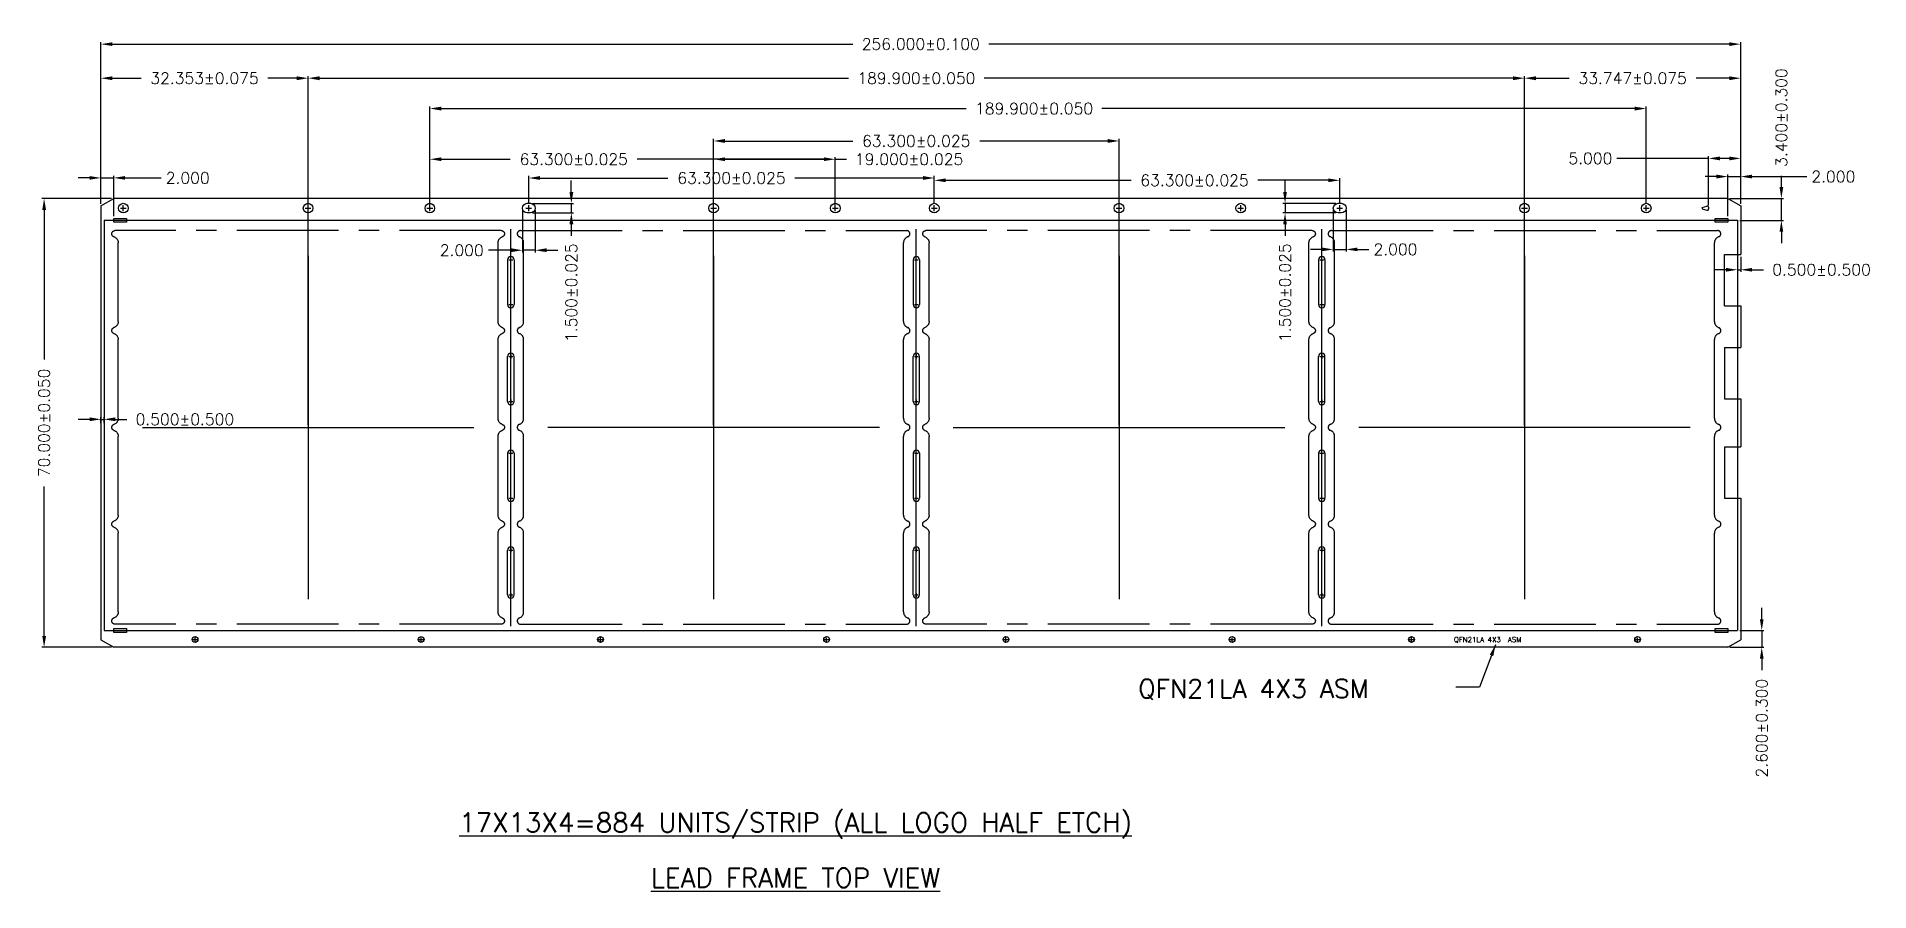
# Model space of a CAD drawing. Header units: millimetres. Extents: x 462.5 to 475.4, y 73.5 to 79.5.
import ezdxf
from ezdxf.enums import TextEntityAlignment as Align

# ---------------------------------------------------------------- set-up
doc = ezdxf.new("R2010")
doc.units = ezdxf.units.MM
doc.header["$LTSCALE"] = 0.5
doc.header["$PDMODE"] = 98
doc.linetypes.add('CENTER', pattern=[50.8, 31.75, -6.35, 6.35, -6.35])
doc.linetypes.add('HIDDEN', pattern=[0.375, 0.25, -0.125])
for name, color, linetype in [('1', 7, 'HIDDEN'), ('1D', 4, 'Continuous'), ('BORDER', 7, 'Continuous'), ('BTM', 7, 'HIDDEN'), ('CEN', 2, 'CENTER'), ('DIM', 3, 'Continuous'), ('HEB', 4, 'Continuous')]:
    doc.layers.add(name, color=color, linetype=linetype)
doc.styles.add('ROMANS', font='romans.shx', dxfattribs={"bigfont": 'AllInOneBig.shx'})
doc.styles.add('SIMPLEX', font='simplex.shx', dxfattribs={"bigfont": 'AllInOneBig.shx'})
doc.dimstyles.new('Standard1', dxfattribs={"dimtxt": 0.08, "dimasz": 0.08, "dimexe": 0.015, "dimexo": 0.015, "dimgap": 0.027, "dimtad": 1, "dimdec": 3, "dimlfac": 22.222222, "dimrnd": 0.0005, "dimzin": 1, "dimtxsty": 'SIMPLEX', "dimcen": 0.1905, "dimclrd": 256, "dimclre": 256, "dimclrt": 256, "dimazin": 3, "dimtp": 0.03, "dimtm": 0.05, "dimtfac": 0.8, "dimtdec": 3, "dimtmove": 0, "dimatfit": 3, "dimfxl": 0.05, "dimtzin": 4, "dimlwd": -1, "dimlwe": -1})

# ---------------------------------------------------------------- blocks, each defined once
blk = doc.blocks.new('M0')
at = {"layer": '1', "color": 4}
for centre, radius, start, end in [((-30.15, 30.2), 0.5, 90, 250.5288), ((-30.65, 28.79), 1, 0, 70.5288), ((30.65, 28.79), 1, 109.4712, 180), ((30.15, 30.2), 0.5, 289.4712, 90), ((-30.15, 15.1), 0.5, 109.4712, 250.5288), ((-30.65, 16.51), 1, 289.4712, 0), ((-30.65, 13.69), 1, 0, 70.5288), ((30.65, 16.51), 1, 180, 250.5288), ((30.65, 13.69), 1, 109.4712, 180), ((30.15, 15.1), 0.5, 289.4712, 70.5288), ((-30.15, 0), 0.5, 109.4712, 250.5288), ((-30.65, 1.41), 1, 289.4712, 0), ((30.65, 1.41), 1, 180, 250.5288), ((30.15, 0), 0.5, 289.4712, 70.5288), ((-30.65, -1.41), 1, 0, 70.5288), ((30.65, -1.41), 1, 109.4712, 180), ((-30.65, -13.69), 1, 289.4712, 0), ((30.65, -13.69), 1, 180, 250.5288), ((-30.15, -15.1), 0.5, 109.4712, 250.5288), ((-30.65, -16.51), 1, 0, 70.5288), ((30.65, -16.51), 1, 109.4712, 180), ((30.15, -15.1), 0.5, 289.4712, 70.5288), ((-30.15, -30.2), 0.5, 109.4712, 270), ((-30.65, -28.79), 1, 289.4712, 0), ((30.65, -28.79), 1, 180, 250.5288), ((30.15, -30.2), 0.5, 270, 70.5288)]:
    blk.add_arc(centre, radius, start, end, dxfattribs=at)
at = {"layer": 'HEB', "linetype": 'CENTER'}
for p, q in [((-30.15, 30.7), (30.15, 30.7)), ((-29.65, 16.51), (-29.65, 28.79)), ((29.65, 16.51), (29.65, 28.79)), ((-29.65, 1.41), (-29.65, 13.69)), ((29.65, 1.41), (29.65, 13.69)), ((-29.65, -13.69), (-29.65, -1.41)), ((29.65, -13.69), (29.65, -1.41)), ((-29.65, -28.79), (-29.65, -16.51)), ((29.65, -28.79), (29.65, -16.51)), ((-30.15, -30.7), (30.15, -30.7))]:
    blk.add_line(p, q, dxfattribs=at)
blk = doc.blocks.new('*D7')
at = {"layer": 'Defpoints', "color": 0, "transparency": 16777216}
for p in [(463.037, 78.325), (462.548, 75.175), (463.037, 75.175)]:
    blk.add_point(p, dxfattribs=at)
at = {"layer": 'DIM', "transparency": 16777216}
for p, q in [((463.022, 78.325), (462.533, 78.325)), ((462.548, 78.245), (462.548, 77.196)), ((462.548, 75.255), (462.548, 76.304)), ((463.022, 75.175), (462.533, 75.175))]:
    blk.add_line(p, q, dxfattribs=at)
for points in [[(462.535, 78.245), (462.562, 78.245), (462.548, 78.325)], [(462.535, 75.255), (462.562, 75.255), (462.548, 75.175)]]:
    blk.add_solid(points, dxfattribs=at)
at = {"layer": 'DIM', "transparency": 16777216, "insert": (462.548, 76.75), "char_height": 0.08, "attachment_point": 5, "rotation": 90, "style": 'SIMPLEX'}
blk.add_mtext('\\A1;70.000%%p0.050', dxfattribs=at)
blk = doc.blocks.new('*D8')
at = {"layer": 'Defpoints', "color": 0, "transparency": 16777216}
for p in [(462.947, 78.47), (462.947, 78.273), (463.037, 78.186)]:
    blk.add_point(p, dxfattribs=at)
at = {"layer": 'DIM', "transparency": 16777216}
for p, q in [((462.867, 78.47), (462.787, 78.47)), ((462.947, 78.288), (462.947, 78.485)), ((462.947, 78.47), (463.037, 78.47)), ((463.037, 78.201), (463.037, 78.485)), ((463.117, 78.47), (463.37, 78.47))]:
    blk.add_line(p, q, dxfattribs=at)
for points in [[(462.867, 78.483), (462.867, 78.457), (462.947, 78.47)], [(463.117, 78.483), (463.117, 78.457), (463.037, 78.47)]]:
    blk.add_solid(points, dxfattribs=at)
at = {"layer": 'DIM', "transparency": 16777216, "insert": (463.557, 78.47), "char_height": 0.08, "attachment_point": 5, "style": 'SIMPLEX'}
blk.add_mtext('\\A1;2.000', dxfattribs=at)
blk = doc.blocks.new('*D9')
at = {"layer": 'Defpoints', "color": 0, "transparency": 16777216}
for p in [(462.947, 79.17), (462.947, 78.273), (464.403, 76.719)]:
    blk.add_point(p, dxfattribs=at)
at = {"layer": 'DIM', "transparency": 16777216}
for p, q in [((462.947, 78.288), (462.947, 79.185)), ((464.403, 76.734), (464.403, 79.185)), ((463.027, 79.17), (463.229, 79.17)), ((464.323, 79.17), (464.121, 79.17))]:
    blk.add_line(p, q, dxfattribs=at)
for points in [[(463.027, 79.183), (463.027, 79.156), (462.947, 79.17)], [(464.323, 79.183), (464.323, 79.156), (464.403, 79.17)]]:
    blk.add_solid(points, dxfattribs=at)
at = {"layer": 'DIM', "transparency": 16777216, "insert": (463.675, 79.17), "char_height": 0.08, "attachment_point": 5, "style": 'SIMPLEX'}
blk.add_mtext('\\A1;32.353%%p0.075', dxfattribs=at)
blk = doc.blocks.new('*D10')
at = {"layer": 'Defpoints', "color": 0, "transparency": 16777216}
for p in [(470.1, 78.729), (467.251, 76.719), (470.1, 76.719)]:
    blk.add_point(p, dxfattribs=at)
at = {"layer": 'DIM', "transparency": 16777216}
for p, q in [((467.251, 76.734), (467.251, 78.744)), ((467.331, 78.729), (468.229, 78.729)), ((470.02, 78.729), (469.121, 78.729)), ((470.1, 76.734), (470.1, 78.744))]:
    blk.add_line(p, q, dxfattribs=at)
for points in [[(467.331, 78.743), (467.331, 78.716), (467.251, 78.729)], [(470.02, 78.743), (470.02, 78.716), (470.1, 78.729)]]:
    blk.add_solid(points, dxfattribs=at)
at = {"layer": 'DIM', "transparency": 16777216, "insert": (468.675, 78.729), "char_height": 0.08, "attachment_point": 5, "style": 'SIMPLEX'}
blk.add_mtext('\\A1;63.300%%p0.025', dxfattribs=at)
blk = doc.blocks.new('*D11')
at = {"layer": 'Defpoints', "color": 0, "transparency": 16777216}
for p in [(464.403, 79.17), (464.403, 76.719), (472.948, 76.719)]:
    blk.add_point(p, dxfattribs=at)
at = {"layer": 'DIM', "transparency": 16777216}
for p, q in [((464.403, 76.734), (464.403, 79.185)), ((472.948, 76.734), (472.948, 79.185)), ((464.483, 79.17), (468.199, 79.17)), ((472.868, 79.17), (469.152, 79.17))]:
    blk.add_line(p, q, dxfattribs=at)
for points in [[(464.483, 79.183), (464.483, 79.156), (464.403, 79.17)], [(472.868, 79.183), (472.868, 79.156), (472.948, 79.17)]]:
    blk.add_solid(points, dxfattribs=at)
at = {"layer": 'DIM', "transparency": 16777216, "insert": (468.676, 79.17), "char_height": 0.08, "attachment_point": 5, "style": 'SIMPLEX'}
blk.add_mtext('\\A1;189.900%%p0.050', dxfattribs=at)
blk = doc.blocks.new('*D12')
at = {"layer": 'Defpoints', "color": 0, "transparency": 16777216}
for p in [(474.467, 79.409), (462.947, 78.273), (474.467, 78.273)]:
    blk.add_point(p, dxfattribs=at)
at = {"layer": 'DIM', "transparency": 16777216}
for p, q in [((462.947, 78.288), (462.947, 79.424)), ((463.027, 79.409), (468.23, 79.409)), ((474.387, 79.409), (469.184, 79.409)), ((474.467, 78.288), (474.467, 79.424))]:
    blk.add_line(p, q, dxfattribs=at)
for points in [[(463.027, 79.422), (463.027, 79.396), (462.947, 79.409)], [(474.387, 79.422), (474.387, 79.396), (474.467, 79.409)]]:
    blk.add_solid(points, dxfattribs=at)
at = {"layer": 'DIM', "transparency": 16777216, "insert": (468.707, 79.409), "char_height": 0.08, "attachment_point": 5, "style": 'SIMPLEX'}
blk.add_mtext('\\A1;256.000%%p0.100', dxfattribs=at)
blk = doc.blocks.new('*D13')
at = {"layer": 'Defpoints', "color": 0, "transparency": 16777216}
for p in [(474.467, 78.479), (474.377, 78.186), (474.467, 78.273)]:
    blk.add_point(p, dxfattribs=at)
at = {"layer": 'DIM', "transparency": 16777216}
for p, q in [((474.297, 78.479), (474.217, 78.479)), ((474.377, 78.201), (474.377, 78.494)), ((474.377, 78.479), (474.467, 78.479)), ((474.467, 78.288), (474.467, 78.494)), ((474.547, 78.479), (474.931, 78.479))]:
    blk.add_line(p, q, dxfattribs=at)
for points in [[(474.297, 78.493), (474.297, 78.466), (474.377, 78.479)], [(474.547, 78.493), (474.547, 78.466), (474.467, 78.479)]]:
    blk.add_solid(points, dxfattribs=at)
at = {"layer": 'DIM', "transparency": 16777216, "insert": (475.118, 78.479), "char_height": 0.08, "attachment_point": 5, "style": 'SIMPLEX'}
blk.add_mtext('\\A1;2.000', dxfattribs=at)
blk = doc.blocks.new('*D14')
at = {"layer": 'Defpoints', "color": 0, "transparency": 16777216}
for p in [(474.467, 79.17), (472.948, 78.258), (474.467, 78.273)]:
    blk.add_point(p, dxfattribs=at)
at = {"layer": 'DIM', "transparency": 16777216}
for p, q in [((472.948, 78.273), (472.948, 79.185)), ((474.467, 78.288), (474.467, 79.185)), ((473.028, 79.17), (473.262, 79.17)), ((474.387, 79.17), (474.154, 79.17))]:
    blk.add_line(p, q, dxfattribs=at)
for points in [[(473.028, 79.183), (473.028, 79.156), (472.948, 79.17)], [(474.387, 79.183), (474.387, 79.156), (474.467, 79.17)]]:
    blk.add_solid(points, dxfattribs=at)
at = {"layer": 'DIM', "transparency": 16777216, "insert": (473.708, 79.17), "char_height": 0.08, "attachment_point": 5, "style": 'SIMPLEX'}
blk.add_mtext('\\A1;33.747%%p0.075', dxfattribs=at)
blk = doc.blocks.new('slit')
at = {"linetype": 'ByBlock'}
for p, q in [((-32.15, 26.15), (-32.15, 19.15)), ((-31.15, 26.15), (-31.15, 19.15)), ((-32.15, 4.05), (-32.15, 11.05)), ((-31.15, 4.05), (-31.15, 11.05)), ((-32.15, -4.05), (-32.15, -11.05)), ((-31.15, -4.05), (-31.15, -11.05)), ((-32.15, -26.15), (-32.15, -19.15)), ((-31.15, -26.15), (-31.15, -19.15))]:
    blk.add_line(p, q, dxfattribs=at)
at = {"color": 0, "linetype": 'ByBlock'}
for centre, start, end in [((-31.65, 26.15), 0, 180), ((-31.65, 19.15), 180, 0), ((-31.65, 11.05), 0, 180), ((-31.65, 4.05), 180, 0), ((-31.65, -4.05), 0, 180), ((-31.65, -11.05), 180, 0), ((-31.65, -19.15), 0, 180), ((-31.65, -26.15), 180, 0)]:
    blk.add_arc(centre, 0.5, start, end, dxfattribs=at)
at = {"layer": 'HEB', "linetype": 'ByBlock'}
for p, q in [((-31.65, -31), (-31.65, 30.92)), ((-31.95, 26.15), (-31.35, 26.15)), ((-31.65, 25.85), (-31.65, 26.45)), ((-31.95, 19.15), (-31.35, 19.15)), ((-31.65, 18.85), (-31.65, 19.45)), ((-31.95, 11.05), (-31.35, 11.05)), ((-31.65, 11.35), (-31.65, 10.75)), ((-31.95, 4.05), (-31.35, 4.05)), ((-31.65, 4.35), (-31.65, 3.75)), ((-31.95, -4.05), (-31.35, -4.05)), ((-31.65, -4.35), (-31.65, -3.75)), ((-31.95, -11.05), (-31.35, -11.05)), ((-31.65, -11.35), (-31.65, -10.75)), ((-31.95, -19.15), (-31.35, -19.15)), ((-31.65, -18.85), (-31.65, -19.45)), ((-31.95, -26.15), (-31.35, -26.15)), ((-31.65, -25.85), (-31.65, -26.45))]:
    blk.add_line(p, q, dxfattribs=at)
blk = doc.blocks.new('*D5')
at = {"layer": 'Defpoints', "color": 0, "transparency": 16777216}
for p in [(468.106, 78.601), (467.251, 78.258), (468.106, 78.258)]:
    blk.add_point(p, dxfattribs=at)
at = {"layer": 'DIM', "transparency": 16777216}
for p, q in [((467.251, 78.273), (467.251, 78.616)), ((467.331, 78.601), (468.026, 78.601)), ((468.106, 78.273), (468.106, 78.616)), ((468.106, 78.601), (468.186, 78.601))]:
    blk.add_line(p, q, dxfattribs=at)
for points in [[(467.331, 78.614), (467.331, 78.588), (467.251, 78.601)], [(468.026, 78.614), (468.026, 78.588), (468.106, 78.601)]]:
    blk.add_solid(points, dxfattribs=at)
at = {"layer": 'DIM', "transparency": 16777216, "insert": (468.625, 78.601), "char_height": 0.08, "attachment_point": 5, "style": 'SIMPLEX'}
blk.add_mtext('\\A1;19.000%%P0.025', dxfattribs=at)
blk = doc.blocks.new('*D15')
at = {"layer": 'Defpoints', "color": 0, "transparency": 16777216}
for p in [(473.803, 78.957), (465.258, 78.278), (473.803, 78.278)]:
    blk.add_point(p, dxfattribs=at)
at = {"layer": 'DIM', "transparency": 16777216}
for p, q in [((465.258, 78.293), (465.258, 78.972)), ((465.338, 78.957), (469.026, 78.957)), ((473.723, 78.957), (469.979, 78.957)), ((473.803, 78.293), (473.803, 78.972))]:
    blk.add_line(p, q, dxfattribs=at)
for points in [[(465.338, 78.97), (465.338, 78.943), (465.258, 78.957)], [(473.723, 78.97), (473.723, 78.943), (473.803, 78.957)]]:
    blk.add_solid(points, dxfattribs=at)
at = {"layer": 'DIM', "transparency": 16777216, "insert": (469.503, 78.957), "char_height": 0.08, "attachment_point": 5, "style": 'SIMPLEX'}
blk.add_mtext('\\A1;189.900%%P0.050', dxfattribs=at)
blk = doc.blocks.new('*D6')
at = {"layer": 'Defpoints', "color": 0, "transparency": 16777216}
for p in [(468.106, 78.601), (465.258, 78.258), (468.106, 78.258)]:
    blk.add_point(p, dxfattribs=at)
at = {"layer": 'DIM', "transparency": 16777216}
for p, q in [((465.258, 78.273), (465.258, 78.616)), ((465.338, 78.601), (465.823, 78.601)), ((468.026, 78.601), (466.715, 78.601)), ((468.106, 78.273), (468.106, 78.616))]:
    blk.add_line(p, q, dxfattribs=at)
for points in [[(465.338, 78.614), (465.338, 78.588), (465.258, 78.601)], [(468.026, 78.614), (468.026, 78.588), (468.106, 78.601)]]:
    blk.add_solid(points, dxfattribs=at)
at = {"layer": 'DIM', "transparency": 16777216, "insert": (466.269, 78.601), "char_height": 0.08, "attachment_point": 5, "style": 'SIMPLEX'}
blk.add_mtext('\\A1;63.300%%P0.025', dxfattribs=at)
blk = doc.blocks.new('*D16')
at = {"ltscale": 0.1, "transparency": 16777216}
for p, q in [((474.242, 78.607), (473.598, 78.607)), ((474.242, 78.279), (474.242, 78.622)), ((474.387, 78.607), (474.322, 78.607)), ((474.467, 78.288), (474.467, 78.622))]:
    blk.add_line(p, q, dxfattribs=at)
for points in [[(474.322, 78.62), (474.322, 78.593), (474.242, 78.607)], [(474.387, 78.62), (474.387, 78.593), (474.467, 78.607)]]:
    blk.add_solid(points, dxfattribs=at)
at = {"layer": 'Defpoints', "color": 0, "ltscale": 0.1, "transparency": 16777216}
for p in [(474.467, 78.607), (474.242, 78.264), (474.467, 78.273)]:
    blk.add_point(p, dxfattribs=at)
at = {"ltscale": 0.1, "transparency": 16777216, "insert": (473.411, 78.607), "char_height": 0.08, "attachment_point": 5, "style": 'SIMPLEX'}
blk.add_mtext('\\A1;{\\C0;5.000}', dxfattribs=at)
blk = doc.blocks.new('*D17')
at = {"layer": 'Defpoints', "color": 0, "transparency": 16777216}
for p in [(471.65, 78.453), (468.802, 78.278), (471.65, 78.278)]:
    blk.add_point(p, dxfattribs=at)
at = {"layer": 'DIM', "transparency": 16777216}
for p, q in [((468.802, 78.293), (468.802, 78.468)), ((468.882, 78.453), (470.184, 78.453)), ((471.57, 78.453), (471.076, 78.453)), ((471.65, 78.293), (471.65, 78.468))]:
    blk.add_line(p, q, dxfattribs=at)
for points in [[(468.882, 78.466), (468.882, 78.44), (468.802, 78.453)], [(471.57, 78.466), (471.57, 78.44), (471.65, 78.453)]]:
    blk.add_solid(points, dxfattribs=at)
at = {"layer": 'DIM', "transparency": 16777216, "insert": (470.63, 78.453), "char_height": 0.08, "attachment_point": 5, "style": 'SIMPLEX'}
blk.add_mtext('\\A1;63.300%%p0.025', dxfattribs=at)
blk = doc.blocks.new('*D18')
at = {"layer": 'Defpoints', "color": 0, "ltscale": 0.1, "transparency": 16777216}
for p in [(474.445, 75.292), (474.377, 75.175), (474.615, 75.175)]:
    blk.add_point(p, dxfattribs=at)
at = {"layer": 'DIM', "ltscale": 0.1, "transparency": 16777216}
for p, q in [((474.615, 75.372), (474.615, 75.452)), ((474.46, 75.292), (474.63, 75.292)), ((474.615, 75.292), (474.615, 75.175)), ((474.392, 75.175), (474.63, 75.175)), ((474.615, 75.095), (474.615, 75.015))]:
    blk.add_line(p, q, dxfattribs=at)
for points in [[(474.602, 75.372), (474.628, 75.372), (474.615, 75.292)], [(474.602, 75.095), (474.628, 75.095), (474.615, 75.175)]]:
    blk.add_solid(points, dxfattribs=at)
at = {"layer": 'DIM', "ltscale": 0.1, "transparency": 16777216, "insert": (474.615, 74.607), "char_height": 0.08, "attachment_point": 5, "rotation": 90, "style": 'SIMPLEX'}
blk.add_mtext('\\A1;2.600%%P0.300', dxfattribs=at)
blk = doc.blocks.new('*D19')
at = {"layer": 'Defpoints', "color": 0, "ltscale": 0.1, "transparency": 16777216}
for p in [(474.377, 78.325), (474.753, 78.325), (474.445, 78.172)]:
    blk.add_point(p, dxfattribs=at)
at = {"layer": 'DIM', "ltscale": 0.1, "transparency": 16777216}
for p, q in [((474.753, 78.405), (474.753, 78.485)), ((474.392, 78.325), (474.768, 78.325)), ((474.753, 78.172), (474.753, 78.325)), ((474.46, 78.172), (474.768, 78.172)), ((474.753, 78.092), (474.753, 78.012))]:
    blk.add_line(p, q, dxfattribs=at)
for points in [[(474.74, 78.405), (474.766, 78.405), (474.753, 78.325)], [(474.74, 78.092), (474.766, 78.092), (474.753, 78.172)]]:
    blk.add_solid(points, dxfattribs=at)
at = {"layer": 'DIM', "ltscale": 0.1, "transparency": 16777216, "insert": (474.753, 78.893), "char_height": 0.08, "attachment_point": 5, "rotation": 90, "style": 'SIMPLEX'}
blk.add_mtext('\\A1;3.400%%P0.300', dxfattribs=at)
blk = doc.blocks.new('*D20')
at = {"layer": 'Defpoints', "color": 0, "ltscale": 0.1, "transparency": 16777216}
for p in [(474.467, 77.931), (474.445, 77.825), (474.445, 77.825)]:
    blk.add_point(p, dxfattribs=at)
at = {"layer": 'DIM', "ltscale": 0.1, "transparency": 16777216}
for p, q in [((474.467, 77.916), (474.467, 77.81)), ((474.365, 77.825), (474.285, 77.825)), ((474.445, 77.825), (474.467, 77.825)), ((474.547, 77.825), (474.627, 77.825))]:
    blk.add_line(p, q, dxfattribs=at)
for points in [[(474.365, 77.838), (474.365, 77.812), (474.445, 77.825)], [(474.547, 77.838), (474.547, 77.812), (474.467, 77.825)]]:
    blk.add_solid(points, dxfattribs=at)
at = {"layer": 'DIM', "ltscale": 0.1, "transparency": 16777216, "insert": (475.035, 77.825), "char_height": 0.08, "attachment_point": 5, "style": 'SIMPLEX'}
blk.add_mtext('\\A1;0.500%%P0.500', dxfattribs=at)
blk = doc.blocks.new('*D21')
at = {"layer": 'Defpoints', "color": 0, "ltscale": 0.1, "transparency": 16777216}
for p in [(462.947, 76.775), (462.947, 76.732), (462.969, 76.732)]:
    blk.add_point(p, dxfattribs=at)
at = {"layer": 'DIM', "ltscale": 0.1, "transparency": 16777216}
for p, q in [((462.867, 76.775), (462.787, 76.775)), ((462.947, 76.747), (462.947, 76.79)), ((462.947, 76.775), (462.969, 76.775)), ((462.969, 76.747), (462.969, 76.79)), ((463.049, 76.775), (463.129, 76.775))]:
    blk.add_line(p, q, dxfattribs=at)
for points in [[(462.867, 76.789), (462.867, 76.762), (462.947, 76.775)], [(463.049, 76.789), (463.049, 76.762), (462.969, 76.775)]]:
    blk.add_solid(points, dxfattribs=at)
at = {"layer": 'DIM', "ltscale": 0.1, "transparency": 16777216, "insert": (463.537, 76.775), "char_height": 0.08, "attachment_point": 5, "style": 'SIMPLEX'}
blk.add_mtext('\\A1;0.500%%P0.500', dxfattribs=at)
blk = doc.blocks.new('*D322')
at = {"layer": 'Defpoints', "color": 0, "ltscale": 0.1, "transparency": 16777216}
for p in [(465.908, 78.258), (465.998, 78.258), (465.998, 77.962)]:
    blk.add_point(p, dxfattribs=at)
at = {"layer": 'DIM', "ltscale": 0.1, "transparency": 16777216}
for p, q in [((465.908, 78.243), (465.908, 77.947)), ((465.998, 78.243), (465.998, 77.947)), ((465.828, 77.962), (465.669, 77.962)), ((465.998, 77.962), (465.908, 77.962)), ((466.078, 77.962), (466.158, 77.962))]:
    blk.add_line(p, q, dxfattribs=at)
for points in [[(465.828, 77.976), (465.828, 77.949), (465.908, 77.962)], [(466.078, 77.976), (466.078, 77.949), (465.998, 77.962)]]:
    blk.add_solid(points, dxfattribs=at)
at = {"layer": 'DIM', "ltscale": 0.1, "transparency": 16777216, "insert": (465.482, 77.962), "char_height": 0.08, "attachment_point": 5, "style": 'SIMPLEX'}
blk.add_mtext('\\A1;2.000', dxfattribs=at)
blk = doc.blocks.new('*D323')
at = {"layer": 'Defpoints', "color": 0, "ltscale": 0.1, "transparency": 16777216}
for p in [(465.964, 78.291), (465.964, 78.224), (466.252, 78.224)]:
    blk.add_point(p, dxfattribs=at)
at = {"layer": 'DIM', "ltscale": 0.1, "transparency": 16777216}
for p, q in [((466.252, 78.371), (466.252, 78.451)), ((465.979, 78.291), (466.267, 78.291)), ((466.252, 78.291), (466.252, 78.224)), ((465.979, 78.224), (466.267, 78.224)), ((466.252, 78.144), (466.252, 78.064))]:
    blk.add_line(p, q, dxfattribs=at)
for points in [[(466.239, 78.371), (466.266, 78.371), (466.252, 78.291)], [(466.239, 78.144), (466.266, 78.144), (466.252, 78.224)]]:
    blk.add_solid(points, dxfattribs=at)
at = {"layer": 'DIM', "ltscale": 0.1, "transparency": 16777216, "insert": (466.252, 77.664), "char_height": 0.08, "attachment_point": 5, "rotation": 90, "style": 'SIMPLEX'}
blk.add_mtext('\\A1;1.500%%p0.025', dxfattribs=at)
blk = doc.blocks.new('*D324')
at = {"layer": 'Defpoints', "color": 0, "ltscale": 0.1, "transparency": 16777216}
for p in [(465.953, 78.469), (465.953, 78.278), (468.802, 78.278)]:
    blk.add_point(p, dxfattribs=at)
at = {"layer": 'DIM', "ltscale": 0.1, "transparency": 16777216}
for p, q in [((465.953, 78.293), (465.953, 78.484)), ((466.033, 78.469), (466.931, 78.469)), ((468.722, 78.469), (467.823, 78.469)), ((468.802, 78.293), (468.802, 78.484))]:
    blk.add_line(p, q, dxfattribs=at)
for points in [[(466.033, 78.483), (466.033, 78.456), (465.953, 78.469)], [(468.722, 78.483), (468.722, 78.456), (468.802, 78.469)]]:
    blk.add_solid(points, dxfattribs=at)
at = {"layer": 'DIM', "ltscale": 0.1, "transparency": 16777216, "insert": (467.377, 78.469), "char_height": 0.08, "attachment_point": 5, "style": 'SIMPLEX'}
blk.add_mtext('\\A1;63.300%%p0.025', dxfattribs=at)
blk = doc.blocks.new('*D325')
at = {"layer": 'Defpoints', "color": 0, "ltscale": 0.1, "transparency": 16777216}
for p in [(471.605, 78.258), (471.695, 78.258), (471.695, 77.968)]:
    blk.add_point(p, dxfattribs=at)
at = {"layer": 'DIM', "ltscale": 0.1, "transparency": 16777216}
for p, q in [((471.605, 78.243), (471.605, 77.953)), ((471.695, 78.243), (471.695, 77.953)), ((471.525, 77.968), (471.445, 77.968)), ((471.605, 77.968), (471.695, 77.968)), ((471.775, 77.968), (471.855, 77.968))]:
    blk.add_line(p, q, dxfattribs=at)
for points in [[(471.525, 77.981), (471.525, 77.955), (471.605, 77.968)], [(471.775, 77.981), (471.775, 77.955), (471.695, 77.968)]]:
    blk.add_solid(points, dxfattribs=at)
at = {"layer": 'DIM', "ltscale": 0.1, "transparency": 16777216, "insert": (472.042, 77.968), "char_height": 0.08, "attachment_point": 5, "style": 'SIMPLEX'}
blk.add_mtext('\\A1;2.000', dxfattribs=at)
blk = doc.blocks.new('*D326')
at = {"layer": 'Defpoints', "color": 0, "ltscale": 0.1, "transparency": 16777216}
for p in [(471.639, 78.291), (471.266, 78.224), (471.639, 78.224)]:
    blk.add_point(p, dxfattribs=at)
at = {"layer": 'DIM', "ltscale": 0.1, "transparency": 16777216}
for p, q in [((471.266, 78.371), (471.266, 78.451)), ((471.624, 78.291), (471.251, 78.291)), ((471.266, 78.291), (471.266, 78.224)), ((471.624, 78.224), (471.251, 78.224)), ((471.266, 78.144), (471.266, 78.064))]:
    blk.add_line(p, q, dxfattribs=at)
for points in [[(471.253, 78.371), (471.279, 78.371), (471.266, 78.291)], [(471.253, 78.144), (471.279, 78.144), (471.266, 78.224)]]:
    blk.add_solid(points, dxfattribs=at)
at = {"layer": 'DIM', "ltscale": 0.1, "transparency": 16777216, "insert": (471.266, 77.664), "char_height": 0.08, "attachment_point": 5, "rotation": 90, "style": 'SIMPLEX'}
blk.add_mtext('\\A1;1.500%%p0.025', dxfattribs=at)

msp = doc.modelspace()

# ---------------------------------------------------------------- linework, layer by layer
for p, q in [((462.946987, 78.273208), (463.036987, 78.325183)), ((474.377013, 78.325183), (463.036987, 78.325183)), ((462.946987, 78.273208), (462.946987, 75.227151)), ((474.467013, 78.273208), (474.467013, 77.931432)), ((474.354513, 77.571432), (474.354513, 77.931432)), ((474.354513, 77.931432), (474.467013, 77.931432)), ((474.354513, 77.571432), (474.467013, 77.571432)), ((474.467013, 77.571432), (474.467013, 77.278931)), ((474.354513, 77.278931), (474.467013, 77.278931)), ((474.354513, 77.278931), (474.354513, 76.91893)), ((474.354513, 76.91893), (474.467013, 76.91893)), ((474.467013, 76.91893), (474.467013, 76.581429)), ((474.354513, 76.581429), (474.467013, 76.581429)), ((474.354513, 76.581429), (474.354513, 76.221428)), ((474.467013, 76.221428), (474.467013, 75.227151)), ((462.946987, 75.227151), (463.036987, 75.175176)), ((474.377013, 75.175176), (474.467013, 75.227151)), ((474.377013, 75.175176), (463.036987, 75.175176))]:
    msp.add_line(p, q)
at = {"color": 2, "linetype": 'CENTER', "ltscale": 1.5}
for p, q in [((462.969487, 78.172183), (462.969487, 75.292176)), ((474.444513, 78.172183), (474.444513, 75.292176))]:
    msp.add_line(p, q, dxfattribs=at)
at = {"color": 1, "ltscale": 0.1}
for p, q in [((474.197036, 78.262181), (474.230433, 78.2722)), ((474.197036, 78.262181), (474.197036, 78.253185)), ((474.197036, 78.253185), (474.230433, 78.243166)), ((474.242013, 78.263584), (474.242013, 78.251782))]:
    msp.add_line(p, q, dxfattribs=at)
for points in [[(465.941882, 78.291433), (465.964382, 78.291433, -1), (465.964382, 78.223933), (465.941882, 78.223933, -1), (465.941882, 78.291433, -1)], [(471.638895, 78.291433), (471.661395, 78.291433, -1), (471.661395, 78.223933), (471.638895, 78.223933, -1), (471.638895, 78.291433, -1)]]:
    msp.add_lwpolyline(points, format="xyb", dxfattribs=at)
at = {"color": 0}
for centre in [(463.608624, 75.229176), (465.197127, 75.229176), (466.45713, 75.229176), (468.045634, 75.229176), (469.305637, 75.229176), (470.89414, 75.229176), (472.154143, 75.229176), (473.742647, 75.229176)]:
    msp.add_circle(centre, 0.02025, dxfattribs=at)
at = {"color": 1, "ltscale": 0.1}
for centre, start, end in [((474.233018, 78.263584), 0, 106.6992442), ((474.233018, 78.251782), 253.3007558, 0)]:
    msp.add_arc(centre, 0.008996, start, end, dxfattribs=at)
at = {"layer": '1', "color": 0}
msp.add_line((474.354513, 76.221428), (474.467013, 76.221428), dxfattribs=at)
at = {"layer": '1D', "color": 2, "linetype": 'CENTER', "ltscale": 1.5}
for p, q in [((462.969487, 78.172183), (474.444513, 78.172183)), ((462.969487, 75.292176), (474.444513, 75.292176))]:
    msp.add_line(p, q, dxfattribs=at)
at = {"layer": '1D', "linetype": 'CENTER'}
for p, q in [((463.084402, 78.257683), (463.124843, 78.257683)), ((463.104622, 78.237462), (463.104622, 78.277904)), ((464.382655, 78.257683), (464.423096, 78.257683)), ((464.402875, 78.237462), (464.402875, 78.277904)), ((465.237657, 78.257683), (465.278098, 78.257683)), ((465.257877, 78.237462), (465.257877, 78.277904)), ((465.932908, 78.257683), (465.97335, 78.257683)), ((465.953129, 78.237462), (465.953129, 78.277904)), ((467.231161, 78.257683), (467.271603, 78.257683)), ((467.251382, 78.237462), (467.251382, 78.277904)), ((468.086163, 78.257683), (468.126605, 78.257683)), ((468.106384, 78.237462), (468.106384, 78.277904)), ((468.781415, 78.257683), (468.821856, 78.257683)), ((468.801635, 78.237462), (468.801635, 78.277904)), ((470.079668, 78.257683), (470.120109, 78.257683)), ((470.099888, 78.237462), (470.099888, 78.277904)), ((470.93467, 78.257683), (470.975111, 78.257683)), ((470.95489, 78.237462), (470.95489, 78.277904)), ((471.629921, 78.257683), (471.670363, 78.257683)), ((471.650142, 78.237462), (471.650142, 78.277904)), ((472.928174, 78.257683), (472.968616, 78.257683)), ((472.948395, 78.237462), (472.948395, 78.277904)), ((473.783176, 78.257683), (473.823618, 78.257683)), ((473.803397, 78.237462), (473.803397, 78.277904)), ((463.588403, 75.229176), (463.628844, 75.229176)), ((463.608624, 75.208955), (463.608624, 75.249397)), ((465.176906, 75.229176), (465.217348, 75.229176)), ((465.197127, 75.21355), (465.197127, 75.241382)), ((466.436909, 75.229176), (466.477351, 75.229176)), ((466.45713, 75.208955), (466.45713, 75.249397)), ((468.025413, 75.229176), (468.065855, 75.229176)), ((468.045634, 75.21355), (468.045634, 75.241382)), ((469.285416, 75.229176), (469.325857, 75.229176)), ((469.305637, 75.208955), (469.305637, 75.249397)), ((470.873919, 75.229176), (470.914361, 75.229176)), ((470.89414, 75.21355), (470.89414, 75.241382)), ((472.133922, 75.229176), (472.174364, 75.229176)), ((472.154143, 75.208955), (472.154143, 75.249397)), ((473.722426, 75.229176), (473.762868, 75.229176)), ((473.742647, 75.21355), (473.742647, 75.241382))]:
    msp.add_line(p, q, dxfattribs=at)
at = {"layer": 'BTM', "ltscale": 0.2}
for points in [[(463.036987, 78.185683), (463.126988, 78.185683), (463.126988, 78.158683), (463.036987, 78.158683)], [(474.287013, 78.185683), (474.377013, 78.185683), (474.377013, 78.158683), (474.287013, 78.158683)], [(463.036987, 75.305676), (463.126988, 75.305676), (463.126988, 75.278676), (463.036987, 75.278676)], [(474.287013, 75.305676), (474.377013, 75.305676), (474.377013, 75.278676), (474.287013, 75.278676)]]:
    msp.add_lwpolyline(points, close=True, dxfattribs=at)
at = {"layer": 'CEN', "linetype": 'CENTER', "ltscale": 5}
for p, q in [((464.402875, 77.92372), (464.402875, 75.513639)), ((467.251382, 77.92372), (467.251382, 75.513639)), ((470.099888, 77.92372), (470.099888, 75.513639)), ((472.948395, 77.92372), (472.948395, 75.513639)), ((463.238335, 76.71868), (465.567416, 76.71868)), ((468.415923, 76.71868), (466.086841, 76.71868)), ((468.935348, 76.71868), (471.264429, 76.71868)), ((474.112936, 76.71868), (471.783854, 76.71868))]:
    msp.add_line(p, q, dxfattribs=at)
at = {"layer": 'DIM', "color": 0}
msp.add_line((474.377013, 78.325183), (474.467013, 78.273208), dxfattribs=at)
for centre in [(463.104622, 78.257683), (464.402875, 78.257683), (467.251382, 78.257683), (468.801635, 78.257683), (470.099888, 78.257683), (472.948395, 78.257683)]:
    msp.add_circle(centre, 0.03375, dxfattribs=at)
at = {"layer": 'DIM', "color": 1}
for centre in [(465.257877, 78.257683), (468.106384, 78.257683), (470.95489, 78.257683), (473.803397, 78.257683)]:
    msp.add_circle(centre, 0.03375, dxfattribs=at)

# ---------------------------------------------------------------- block references
at = {"xscale": 0.0450001028573936, "yscale": 0.0450001028573936, "zscale": 0.0450001028573936}
msp.add_blockref('slit', (467.251382, 76.71868), dxfattribs=at)
at = {"layer": '1', "color": 0}
for p, xscale, yscale, zscale in [((464.402875, 76.71868), -0.0450001028573936, 0.0450001028573777, 0.045000102857378), ((467.251382, 76.71868), 0.0450001028573936, 0.0450001028573936, 0.0450001028573936), ((470.099888, 76.71868), -0.0450001028573936, 0.0450001028573777, 0.045000102857378), ((472.948395, 76.71868), 0.0450001028573936, 0.0450001028573936, 0.0450001028573936)]:
    msp.add_blockref('M0', p, dxfattribs=dict(at, xscale=xscale, yscale=yscale, zscale=zscale))
at = {"layer": 'DIM', "color": 0, "xscale": 0.0450001028573936, "yscale": 0.0450001028573936, "zscale": 0.0450001028573936}
for p in [(470.099888, 76.71868), (472.948395, 76.71868)]:
    msp.add_blockref('slit', p, dxfattribs=at)

# ---------------------------------------------------------------- texts
at = {"layer": '1D', "color": 3, "style": 'ROMANS'}
for s, height, p in [('QFN21LA 4X3  ASM ', 0.03607377, (472.45269, 75.21062)), ('QFN21LA 4X3 ASM   ', 0.12986557, (470.23423, 74.819496))]:
    msp.add_text(s, height=height, dxfattribs=at).set_placement(p)
at = {"layer": 'BORDER', "color": 0, "style": 'SIMPLEX'}
msp.add_text('%%U17X13X4=884 UNITS/STRIP (ALL LOGO HALF ETCH)', height=0.13500031, dxfattribs=at).set_placement((467.826878, 73.877652), align=Align.CENTER)
at = {"layer": 'BORDER', "style": 'SIMPLEX'}
msp.add_text('%%ULEAD FRAME TOP VIEW', height=0.13500031, dxfattribs=at).set_placement((467.826878, 73.488636), align=Align.CENTER)

# ---------------------------------------------------------------- dimensions: what is measured, and where the dimension line sits
at = {"color": 1, "ltscale": 0.1}
dim = msp.add_linear_dim(base=(474.467013, 78.606696), p1=(474.242013, 78.263584), p2=(474.467013, 78.273208), text='{\\C0;<>}', dimstyle='Standard1', override={"dimtol": 0, "dimlim": 0, "dimtp": 0.03, "dimtm": 0.05, "dimtfac": 0.8, "dimtdec": 3, "dimtolj": 1, "dimtzin": 4}, dxfattribs=at)
dim.commit()
dim.dimension.update_dxf_attribs({"geometry": '*D16', "text_midpoint": (473.411182, 78.606696), "dimtype": 160})
at = {"layer": 'DIM', "color": 0}
for base, p1, p2, text, picture, middle in [((474.467013, 79.408857), (462.946987, 78.273208), (474.467013, 78.273208), '256.000%%p0.100', '*D12', (468.707, 79.408857)), ((462.946987, 79.169708), (464.402875, 76.71868), (462.946987, 78.273208), '<>%%p0.075', '*D9', (463.674931, 79.169708)), ((464.402875, 79.169708), (472.948395, 76.71868), (464.402875, 76.71868), '189.900%%p0.050', '*D11', (468.675635, 79.169708)), ((474.467013, 79.169708), (472.948395, 78.257683), (474.467013, 78.273208), '<>%%p0.075', '*D14', (473.707704, 79.169708))]:
    dim = msp.add_linear_dim(base=base, p1=p1, p2=p2, text=text, dimstyle='Standard1', override={"dimtol": 0, "dimlim": 0, "dimtp": 0.03, "dimtm": 0.05, "dimtfac": 0.8, "dimtdec": 3, "dimtolj": 1, "dimtzin": 4}, dxfattribs=at)
    dim.commit()
    dim.dimension.update_dxf_attribs({"geometry": picture, "text_midpoint": middle})
at = {"layer": 'DIM', "ltscale": 0.1}
for base, p1, p2, picture, middle in [((474.75287, 78.325183), (474.444513, 78.172183), (474.377013, 78.325183), '*D19', (474.75287, 78.893136)), ((474.615147, 75.175176), (474.444513, 75.292176), (474.377013, 75.175176), '*D18', (474.615147, 74.607224))]:
    dim = msp.add_linear_dim(base=base, p1=p1, p2=p2, angle=90, text='<>%%P0.300', dimstyle='Standard1', override={"dimtol": 0, "dimlim": 0, "dimtp": 0.03, "dimtm": 0.05, "dimtfac": 0.8, "dimtdec": 3, "dimtolj": 1, "dimtzin": 4}, dxfattribs=at)
    dim.commit()
    dim.dimension.update_dxf_attribs({"geometry": picture, "text_midpoint": middle})
at = {"layer": 'DIM', "color": 0}
for base, p1, p2, text, picture, middle in [((473.803397, 78.956573), (465.257877, 78.277904), (473.803397, 78.277904), '189.900%%P0.050', '*D15', (469.502526, 78.956573)), ((470.099888, 78.729182), (467.251382, 76.71868), (470.099888, 76.71868), '63.300%%p0.025', '*D10', (468.674708, 78.729182))]:
    dim = msp.add_linear_dim(base=base, p1=p1, p2=p2, text=text, dimstyle='Standard1', override={"dimtol": 0, "dimlim": 0, "dimtp": 0.03, "dimtm": 0.05, "dimtfac": 0.8, "dimtdec": 3, "dimtolj": 1, "dimtzin": 4}, dxfattribs=at)
    dim.commit()
    dim.dimension.update_dxf_attribs({"geometry": picture, "text_midpoint": middle, "dimtype": 160})
at = {"layer": 'DIM', "color": 1}
for base, p1, p2, text, picture, middle in [((468.106384, 78.600888), (465.257877, 78.257683), (468.106384, 78.257683), '<>%%P0.025', '*D6', (466.268844, 78.600888)), ((468.106384, 78.600888), (467.251382, 78.257683), (468.106384, 78.257683), '<>%%P0.025', '*D5', (468.624812, 78.600888)), ((471.650142, 78.452933), (468.801635, 78.277904), (471.650142, 78.277904), '<>%%p0.025', '*D17', (470.629892, 78.452933))]:
    dim = msp.add_linear_dim(base=base, p1=p1, p2=p2, text=text, dimstyle='Standard1', dxfattribs=at)
    dim.commit()
    dim.dimension.update_dxf_attribs({"geometry": picture, "text_midpoint": middle, "dimtype": 160})
at = {"layer": 'DIM', "color": 0}
for base, p1, p2, picture, middle in [((462.946987, 78.469871), (463.036987, 78.185683), (462.946987, 78.273208), '*D8', (463.557487, 78.469871)), ((474.467013, 78.479199), (474.377013, 78.185683), (474.467013, 78.273208), '*D13', (475.117573, 78.479199))]:
    dim = msp.add_linear_dim(base=base, p1=p1, p2=p2, dimstyle='Standard1', override={"dimtol": 0, "dimlim": 0, "dimtp": 0.03, "dimtm": 0.05, "dimtfac": 0.8, "dimtdec": 3, "dimtolj": 1, "dimtzin": 4}, dxfattribs=at)
    dim.commit()
    dim.dimension.update_dxf_attribs({"geometry": picture, "text_midpoint": middle, "dimtype": 160})
at = {"layer": 'DIM', "ltscale": 0.1}
dim = msp.add_linear_dim(base=(465.953129, 78.469266), p1=(468.801635, 78.277904), p2=(465.953129, 78.277904), text='<>%%p0.025', dimstyle='Standard1', dxfattribs=at)
dim.commit()
dim.dimension.update_dxf_attribs({"geometry": '*D324', "text_midpoint": (467.377382, 78.469266)})
for base, p1, p2, picture, middle in [((466.252378, 78.223933), (465.964382, 78.291433), (465.964382, 78.223933), '*D323', (466.252378, 77.6636)), ((471.265873, 78.223933), (471.638895, 78.291433), (471.638895, 78.223933), '*D326', (471.265873, 77.6636))]:
    dim = msp.add_linear_dim(base=base, p1=p1, p2=p2, angle=90, text='<>%%p0.025', dimstyle='Standard1', dxfattribs=at)
    dim.commit()
    dim.dimension.update_dxf_attribs({"geometry": picture, "text_midpoint": middle})
at = {"layer": 'DIM', "color": 0}
dim = msp.add_linear_dim(base=(462.548233, 75.175176), p1=(463.036987, 78.325183), p2=(463.036987, 75.175176), angle=90, text='70.000%%p0.050', dimstyle='Standard1', override={"dimtol": 0, "dimlim": 0, "dimtp": 0.03, "dimtm": 0.05, "dimtfac": 0.8, "dimtdec": 3, "dimtolj": 1, "dimtzin": 4}, dxfattribs=at)
dim.commit()
dim.dimension.update_dxf_attribs({"geometry": '*D7', "text_midpoint": (462.548233, 76.75018), "dimtype": 160})
at = {"layer": 'DIM', "ltscale": 0.1}
dim = msp.add_linear_dim(base=(465.998132, 77.962427), p1=(465.908132, 78.257683), p2=(465.998132, 78.257683), dimstyle='Standard1', dxfattribs=at)
dim.commit()
dim.dimension.update_dxf_attribs({"geometry": '*D322', "text_midpoint": (465.481652, 77.962427), "dimtype": 160})
dim = msp.add_linear_dim(base=(471.695145, 77.967951), p1=(471.605145, 78.257683), p2=(471.695145, 78.257683), dimstyle='Standard1', dxfattribs=at)
dim.commit()
dim.dimension.update_dxf_attribs({"geometry": '*D325', "text_midpoint": (472.042145, 77.967951)})
for base, p1, p2, picture, middle in [((474.444513, 77.825096), (474.467013, 77.931432), (474.444513, 77.825096), '*D20', (475.034966, 77.825096)), ((462.946987, 76.775499), (462.969487, 76.732082), (462.946987, 76.732082), '*D21', (463.537439, 76.775499))]:
    dim = msp.add_linear_dim(base=base, p1=p1, p2=p2, text='<>%%P0.500', dimstyle='Standard1', override={"dimtol": 0, "dimlim": 0, "dimtp": 0.03, "dimtm": 0.05, "dimtfac": 0.8, "dimtdec": 3, "dimtolj": 1, "dimtzin": 4}, dxfattribs=at)
    dim.commit()
    dim.dimension.update_dxf_attribs({"geometry": picture, "text_midpoint": middle, "dimtype": 160})

# ---------------------------------------------------------------- leaders
at = {"layer": '1D', "color": 3, "ltscale": 0.1}
msp.add_leader([(472.744713, 75.193002), (472.63281, 74.894108), (472.465188, 74.894108)], dimstyle='Standard1', dxfattribs=at)

doc.saveas('drawing.dxf')
